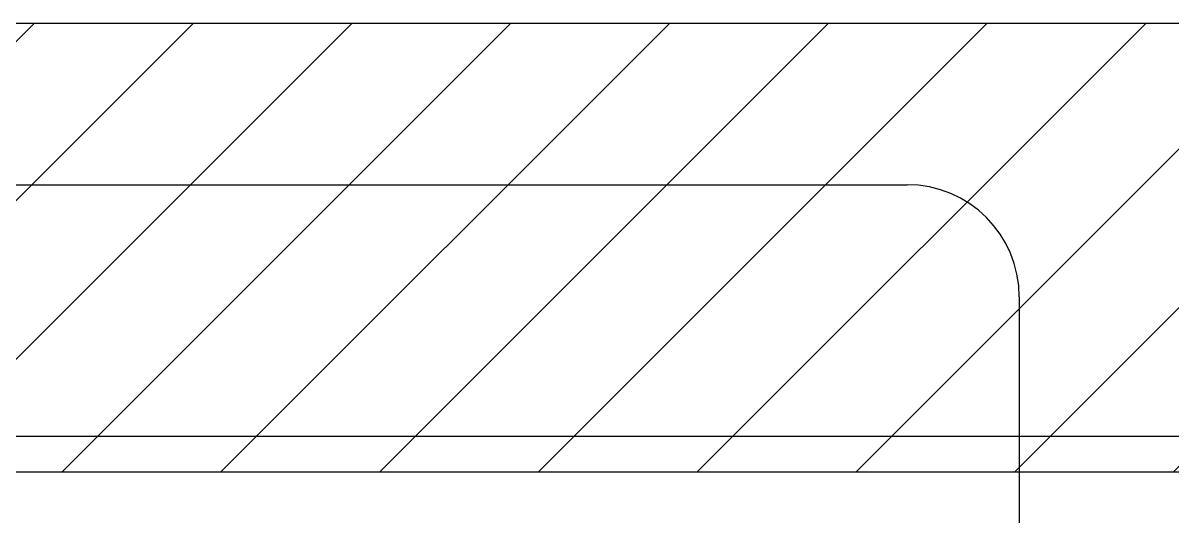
# Model space of a CAD drawing. Header units: millimetres. Extents: x 0 to 504600, y 0 to 118800.
# Drawn here: x 435575 to 436855, y 46588 to 47138 of the extents above; entities that cross this region are included whole.
import ezdxf

# ---------------------------------------------------------------- set-up
doc = ezdxf.new("R2010")
doc.units = ezdxf.units.MM
doc.header["$LTSCALE"] = 200
doc.layers.add('LG-AIRCON', color=240, linetype='Continuous')
doc.layers.add('LG-RLRG', color=3, linetype='Continuous')

msp = doc.modelspace()

# ---------------------------------------------------------------- hatches: boundary and pattern name
at = {"layer": 'LG-AIRCON'}
h = msp.add_hatch(dxfattribs=at)
h.set_pattern_fill('ANSI31', color=8, scale=1000)
h.set_pattern_definition([(45, (229466.34, 148961.86), (-88.38835, 88.38835), [])])
h.paths.add_polyline_path([(429215.3, 47138.4), (439284.2, 47138.4), (439284.2, 46638.4), (429215.3, 46638.4)])

# ---------------------------------------------------------------- linework, layer by layer
at = {"layer": 'LG-AIRCON', "color": 8}
msp.add_lwpolyline([(429215.3, 47138.4), (439284.2, 47138.4), (439284.2, 46638.4), (429215.3, 46638.4)], close=True, dxfattribs=at)
at = {"layer": 'LG-RLRG'}
for p, q in [((428910.7, 46958.4), (436559.2, 46958.4)), ((436684.2, 46833.4), (436684.2, 46440.1)), ((428410.7, 46678.4), (437509.2, 46678.4))]:
    msp.add_line(p, q, dxfattribs=at)
msp.add_arc((436559.2, 46833.4), 125, 0, 90, dxfattribs=at)

doc.saveas('drawing.dxf')
